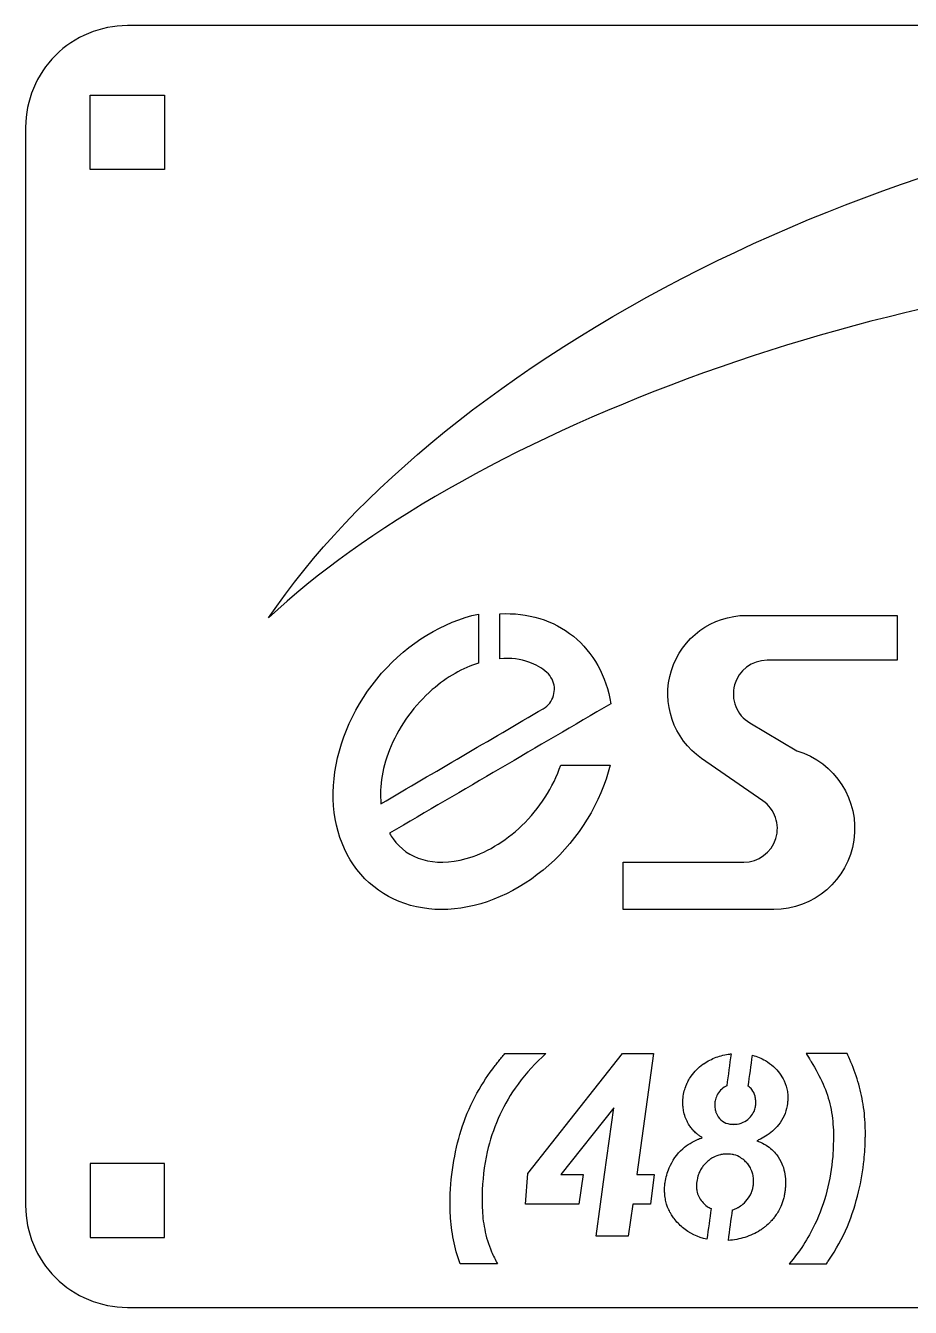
# Model space of a CAD drawing. Extents: x -122 to 123, y -63 to 63.
# Drawn here: x -122.3 to -35.3, y -62.8 to 63.2 of the extents above; entities that cross this region are included whole.
import ezdxf

# ---------------------------------------------------------------- set-up
doc = ezdxf.new("R2010")
doc.units = 0

msp = doc.modelspace()

# ---------------------------------------------------------------- linework, layer by layer
at = {"layer": '1'}
for points in [[(122.67, 53.17, 0.414214), (112.67, 63.17), (-112.33, 63.17, 0.414214), (-122.33, 53.17), (-122.33, -52.83, 0.414214), (-112.33, -62.83), (112.67, -62.83, 0.414214), (122.67, -52.83)], [(-36.65, 5.19), (-36.65, 0.78), (-49.44, 0.78, 0.761737), (-51.14, -5.37), (-46.52, -8.12, -0.865241), (-48.78, -23.72), (-63.6, -23.72), (-63.6, -19.07), (-51.73, -19.07, 0.735169), (-49.85, -13.04), (-55.87, -8.87, -0.735169), (-51.47, 5.19)]]:
    msp.add_lwpolyline(points, format="xyb", close=True, dxfattribs=at)
for points in [[(-108.68, 56.32), (-108.68, 49.02), (-115.98, 49.02), (-115.98, 56.32)], [(-60.53, -49.78), (-60.91, -52.69), (-62.64, -52.69), (-63.08, -55.83), (-66.24, -55.83), (-65.81, -52.69), (-65.41, -49.78), (-64.5, -43.22), (-69.7, -49.78), (-67.53, -49.78), (-67.93, -52.69), (-73.2, -52.69), (-72.97, -49.66), (-63.65, -37.88), (-60.6, -37.88), (-62.24, -49.78)], [(-108.68, -48.68), (-115.98, -48.68), (-115.98, -55.98), (-108.68, -55.98)]]:
    msp.add_lwpolyline(points, close=True, dxfattribs=at)
for points, knots in [([(41.15, 11.94), (48.97, 24.43), (49.23, 35.99), (41.87, 44.1), (41.87, 44.1), (34.51, 52.22), (20.1, 56.26), (1.78, 55.34), (1.78, 55.34), (-16.54, 54.42), (-37.34, 48.61), (-56.08, 39.19), (-56.08, 39.19), (-74.83, 29.76), (-90.06, 17.45), (-98.45, 4.94), (-98.45, 4.94), (-89.03, 13.77), (-74.44, 22.1), (-57.29, 28.44), (-57.29, 28.44), (-40.15, 34.78), (-21.54, 38.72), (-4.8, 39.56), (-4.8, 39.56), (11.95, 40.41), (25.76, 38.09), (34.17, 33.03), (34.17, 33.03), (42.58, 27.98), (45.05, 20.5), (41.15, 11.94)], [0, 0, 0, 0, 0.125, 0.125, 0.125, 0.125, 0.25, 0.25, 0.25, 0.25, 0.375, 0.375, 0.375, 0.375, 0.5, 0.5, 0.5, 0.5, 0.625, 0.625, 0.625, 0.625, 0.75, 0.75, 0.75, 0.75, 0.875, 0.875, 0.875, 0.875, 1, 1, 1, 1]), ([(-64.8, -3.5), (-65.24, -0.76), (-66.53, 1.56), (-68.48, 3.14), (-68.48, 3.14), (-70.43, 4.72), (-72.95, 5.49), (-75.71, 5.35), (-75.71, 5.35), (-75.71, 3.87), (-75.71, 2.4), (-75.71, 0.93), (-75.71, 0.93), (-74.62, 1.02), (-73.66, 0.89), (-72.85, 0.6), (-72.85, 0.6), (-72.17, 0.36), (-71.59, 0.02), (-71.09, -0.42), (-71.09, -0.42), (-70.88, -0.61), (-70.71, -0.83), (-70.58, -1.08), (-70.58, -1.08), (-70.46, -1.33), (-70.38, -1.6), (-70.35, -1.87), (-70.35, -1.87), (-70.33, -2.15), (-70.36, -2.43), (-70.43, -2.7), (-70.43, -2.7), (-70.51, -2.97), (-70.64, -3.22), (-70.81, -3.44), (-70.81, -3.44), (-70.98, -3.65), (-71.2, -3.84), (-71.44, -3.98), (-71.44, -3.98), (-76.76, -7.09), (-82.08, -10.21), (-87.4, -13.32), (-87.4, -13.32), (-87.56, -11.64), (-87.25, -9.62), (-86.4, -7.64), (-86.4, -7.64), (-85.53, -5.58), (-84.08, -3.6), (-82.35, -2.11), (-82.35, -2.11), (-80.93, -0.87), (-79.33, 0.03), (-77.81, 0.5), (-77.81, 0.5), (-77.81, 2.11), (-77.81, 3.71), (-77.81, 5.32), (-77.81, 5.32), (-81.29, 4.58), (-84.69, 2.5), (-87.33, -0.5), (-87.33, -0.5), (-89.96, -3.49), (-91.63, -7.2), (-92.01, -10.86), (-92.01, -10.86), (-92.39, -14.52), (-91.45, -17.88), (-89.38, -20.26), (-89.38, -20.26), (-87.3, -22.64), (-84.24, -23.87), (-80.82, -23.71), (-80.82, -23.71), (-77.39, -23.54), (-73.84, -21.99), (-70.89, -19.36), (-70.89, -19.36), (-67.93, -16.73), (-65.78, -13.22), (-64.86, -9.53), (-64.86, -9.53), (-66.48, -9.53), (-68.1, -9.53), (-69.72, -9.53), (-69.72, -9.53), (-70.45, -11.68), (-71.82, -13.82), (-73.54, -15.47), (-73.54, -15.47), (-75.21, -17.08), (-77.19, -18.22), (-79.02, -18.72), (-79.02, -18.72), (-80.63, -19.17), (-82.1, -19.15), (-83.27, -18.82), (-83.27, -18.82), (-84.53, -18.46), (-85.48, -17.78), (-86.21, -16.77), (-86.21, -16.77), (-86.33, -16.6), (-86.44, -16.42), (-86.55, -16.22), (-86.55, -16.22), (-79.3, -11.98), (-72.05, -7.74), (-64.8, -3.5)], [0, 0, 0, 0, 0.035714, 0.035714, 0.035714, 0.035714, 0.071429, 0.071429, 0.071429, 0.071429, 0.107143, 0.107143, 0.107143, 0.107143, 0.142857, 0.142857, 0.142857, 0.142857, 0.178571, 0.178571, 0.178571, 0.178571, 0.214286, 0.214286, 0.214286, 0.214286, 0.25, 0.25, 0.25, 0.25, 0.285714, 0.285714, 0.285714, 0.285714, 0.321429, 0.321429, 0.321429, 0.321429, 0.357143, 0.357143, 0.357143, 0.357143, 0.392857, 0.392857, 0.392857, 0.392857, 0.428571, 0.428571, 0.428571, 0.428571, 0.464286, 0.464286, 0.464286, 0.464286, 0.5, 0.5, 0.5, 0.5, 0.535714, 0.535714, 0.535714, 0.535714, 0.571429, 0.571429, 0.571429, 0.571429, 0.607143, 0.607143, 0.607143, 0.607143, 0.642857, 0.642857, 0.642857, 0.642857, 0.678571, 0.678571, 0.678571, 0.678571, 0.714286, 0.714286, 0.714286, 0.714286, 0.75, 0.75, 0.75, 0.75, 0.785714, 0.785714, 0.785714, 0.785714, 0.821429, 0.821429, 0.821429, 0.821429, 0.857143, 0.857143, 0.857143, 0.857143, 0.892857, 0.892857, 0.892857, 0.892857, 0.928571, 0.928571, 0.928571, 0.928571, 0.964286, 0.964286, 0.964286, 0.964286, 1, 1, 1, 1]), ([(-71.18, -37.88), (-72.52, -37.88), (-73.87, -37.88), (-75.22, -37.88), (-75.22, -37.88), (-75.32, -38.01), (-75.43, -38.14), (-75.54, -38.27), (-75.54, -38.27), (-75.59, -38.34), (-75.64, -38.4), (-75.7, -38.46), (-75.7, -38.46), (-75.75, -38.53), (-75.8, -38.6), (-75.85, -38.66), (-75.85, -38.66), (-75.91, -38.73), (-75.96, -38.79), (-76.01, -38.86), (-76.01, -38.86), (-76.06, -38.92), (-76.11, -38.99), (-76.16, -39.05), (-76.16, -39.05), (-76.82, -39.92), (-77.43, -40.82), (-77.96, -41.77), (-77.96, -41.77), (-79.11, -43.82), (-79.81, -46.09), (-80.23, -48.39), (-80.23, -48.39), (-80.44, -49.62), (-80.57, -50.88), (-80.59, -52.13), (-80.59, -52.13), (-80.6, -52.3), (-80.6, -52.46), (-80.6, -52.63), (-80.6, -52.63), (-80.6, -52.82), (-80.6, -53.01), (-80.59, -53.2), (-80.59, -53.2), (-80.59, -53.38), (-80.58, -53.57), (-80.57, -53.76), (-80.57, -53.76), (-80.53, -54.58), (-80.43, -55.39), (-80.27, -56.19), (-80.27, -56.19), (-80.12, -56.99), (-79.89, -57.77), (-79.62, -58.54), (-79.62, -58.54), (-78.4, -58.54), (-77.18, -58.54), (-75.95, -58.54), (-75.95, -58.54), (-76.16, -58.16), (-76.35, -57.76), (-76.52, -57.36), (-76.52, -57.36), (-76.83, -56.65), (-77.06, -55.9), (-77.2, -55.14), (-77.2, -55.14), (-77.34, -54.44), (-77.42, -53.74), (-77.44, -53.03), (-77.44, -53.03), (-77.45, -53.01), (-77.46, -52.69), (-77.46, -52.52), (-77.46, -52.52), (-77.46, -52.46), (-77.46, -52.39), (-77.46, -52.32), (-77.46, -52.32), (-77.46, -52.15), (-77.46, -51.98), (-77.45, -51.81), (-77.45, -51.81), (-77.43, -50.37), (-77.26, -48.94), (-76.94, -47.53), (-76.94, -47.53), (-76.44, -45.31), (-75.51, -43.17), (-74.21, -41.29), (-74.21, -41.29), (-73.43, -40.18), (-72.54, -39.15), (-71.55, -38.23), (-71.55, -38.23), (-71.43, -38.11), (-71.3, -38), (-71.18, -37.88)], [0, 0, 0, 0, 0.04, 0.04, 0.04, 0.04, 0.08, 0.08, 0.08, 0.08, 0.12, 0.12, 0.12, 0.12, 0.16, 0.16, 0.16, 0.16, 0.2, 0.2, 0.2, 0.2, 0.24, 0.24, 0.24, 0.24, 0.28, 0.28, 0.28, 0.28, 0.32, 0.32, 0.32, 0.32, 0.36, 0.36, 0.36, 0.36, 0.4, 0.4, 0.4, 0.4, 0.44, 0.44, 0.44, 0.44, 0.48, 0.48, 0.48, 0.48, 0.52, 0.52, 0.52, 0.52, 0.56, 0.56, 0.56, 0.56, 0.6, 0.6, 0.6, 0.6, 0.64, 0.64, 0.64, 0.64, 0.68, 0.68, 0.68, 0.68, 0.72, 0.72, 0.72, 0.72, 0.76, 0.76, 0.76, 0.76, 0.8, 0.8, 0.8, 0.8, 0.84, 0.84, 0.84, 0.84, 0.88, 0.88, 0.88, 0.88, 0.92, 0.92, 0.92, 0.92, 0.96, 0.96, 0.96, 0.96, 1, 1, 1, 1]), ([(-47.4, -42.25), (-47.4, -42.13), (-47.4, -42.01), (-47.41, -41.89), (-47.41, -41.89), (-47.42, -41.79), (-47.43, -41.7), (-47.44, -41.61), (-47.44, -41.61), (-47.5, -41.25), (-47.61, -40.89), (-47.76, -40.56), (-47.76, -40.56), (-48.01, -40.03), (-48.37, -39.57), (-48.8, -39.17), (-48.8, -39.17), (-49.04, -38.94), (-49.31, -38.74), (-49.6, -38.57), (-49.6, -38.57), (-50, -38.34), (-50.43, -38.17), (-50.87, -38.05), (-50.87, -38.05), (-51.01, -39.07), (-51.15, -40.08), (-51.29, -41.09), (-51.29, -41.09), (-51.15, -41.19), (-51.03, -41.3), (-50.93, -41.42), (-50.93, -41.42), (-50.78, -41.61), (-50.67, -41.83), (-50.61, -42.07), (-50.61, -42.07), (-50.58, -42.21), (-50.56, -42.35), (-50.55, -42.49), (-50.55, -42.49), (-50.55, -42.5), (-50.54, -42.59), (-50.54, -42.64), (-50.54, -42.64), (-50.54, -42.66), (-50.54, -42.67), (-50.54, -42.69), (-50.54, -42.69), (-50.54, -42.73), (-50.54, -42.77), (-50.54, -42.8), (-50.54, -42.8), (-50.54, -42.82), (-50.54, -42.84), (-50.55, -42.85), (-50.55, -42.85), (-50.55, -42.87), (-50.55, -42.89), (-50.55, -42.91), (-50.55, -42.91), (-50.55, -42.93), (-50.55, -42.94), (-50.55, -42.96), (-50.55, -42.96), (-50.56, -42.98), (-50.56, -43), (-50.56, -43.01), (-50.56, -43.01), (-50.58, -43.16), (-50.61, -43.31), (-50.67, -43.45), (-50.67, -43.45), (-50.67, -43.46), (-50.7, -43.54), (-50.72, -43.58), (-50.72, -43.58), (-50.81, -43.77), (-50.93, -43.95), (-51.07, -44.11), (-51.07, -44.11), (-51.23, -44.28), (-51.41, -44.43), (-51.61, -44.55), (-51.61, -44.55), (-51.84, -44.68), (-52.1, -44.78), (-52.36, -44.81), (-52.36, -44.81), (-52.45, -44.82), (-52.54, -44.83), (-52.63, -44.83), (-52.63, -44.83), (-52.66, -44.84), (-52.7, -44.84), (-52.74, -44.84), (-52.74, -44.84), (-52.77, -44.84), (-52.8, -44.84), (-52.83, -44.83), (-52.83, -44.83), (-52.92, -44.83), (-53.01, -44.82), (-53.1, -44.81), (-53.1, -44.81), (-53.17, -44.8), (-53.23, -44.79), (-53.29, -44.77), (-53.29, -44.77), (-53.54, -44.71), (-53.78, -44.57), (-53.97, -44.4), (-53.97, -44.4), (-54.18, -44.22), (-54.34, -43.98), (-54.44, -43.72), (-54.44, -43.72), (-54.45, -43.7), (-54.45, -43.69), (-54.46, -43.68), (-54.46, -43.68), (-54.5, -43.56), (-54.53, -43.44), (-54.55, -43.32), (-54.55, -43.32), (-54.56, -43.22), (-54.57, -43.13), (-54.57, -43.04), (-54.57, -43.04), (-54.57, -43.01), (-54.57, -42.98), (-54.58, -42.95), (-54.58, -42.95), (-54.58, -42.92), (-54.57, -42.9), (-54.57, -42.87), (-54.57, -42.87), (-54.57, -42.71), (-54.55, -42.55), (-54.51, -42.4), (-54.51, -42.4), (-54.46, -42.22), (-54.39, -42.05), (-54.3, -41.89), (-54.3, -41.89), (-54.19, -41.7), (-54.04, -41.53), (-53.88, -41.38), (-53.88, -41.38), (-53.74, -41.24), (-53.58, -41.13), (-53.4, -41.04), (-53.4, -41.04), (-53.26, -40), (-53.12, -38.96), (-52.97, -37.92), (-52.97, -37.92), (-53.01, -37.92), (-53.05, -37.92), (-53.09, -37.93), (-53.09, -37.93), (-53.55, -37.98), (-54, -38.09), (-54.43, -38.25), (-54.43, -38.25), (-54.87, -38.41), (-55.28, -38.62), (-55.66, -38.88), (-55.66, -38.88), (-55.68, -38.89), (-55.7, -38.9), (-55.71, -38.91), (-55.71, -38.91), (-55.73, -38.92), (-55.74, -38.93), (-55.76, -38.94), (-55.76, -38.94), (-55.98, -39.1), (-56.18, -39.28), (-56.37, -39.47), (-56.37, -39.47), (-56.56, -39.66), (-56.74, -39.87), (-56.89, -40.09), (-56.89, -40.09), (-57, -40.25), (-57.1, -40.41), (-57.19, -40.58), (-57.19, -40.58), (-57.23, -40.67), (-57.31, -40.83), (-57.31, -40.84), (-57.31, -40.84), (-57.32, -40.86), (-57.33, -40.88), (-57.34, -40.9), (-57.34, -40.9), (-57.34, -40.91), (-57.35, -40.93), (-57.36, -40.95), (-57.36, -40.95), (-57.37, -40.97), (-57.37, -40.98), (-57.38, -41), (-57.38, -41), (-57.45, -41.18), (-57.52, -41.36), (-57.57, -41.55), (-57.57, -41.55), (-57.63, -41.77), (-57.67, -42), (-57.69, -42.23), (-57.69, -42.23), (-57.7, -42.34), (-57.71, -42.46), (-57.71, -42.57), (-57.71, -42.57), (-57.71, -42.61), (-57.72, -42.65), (-57.72, -42.69), (-57.72, -42.69), (-57.71, -42.77), (-57.71, -42.84), (-57.71, -42.92), (-57.71, -42.92), (-57.7, -42.98), (-57.7, -43.04), (-57.7, -43.11), (-57.7, -43.11), (-57.68, -43.28), (-57.65, -43.46), (-57.61, -43.63), (-57.61, -43.63), (-57.56, -43.85), (-57.5, -44.07), (-57.41, -44.28), (-57.41, -44.28), (-57.35, -44.44), (-57.27, -44.6), (-57.18, -44.75), (-57.18, -44.75), (-57.18, -44.76), (-57.12, -44.86), (-57.09, -44.91), (-57.09, -44.91), (-57.07, -44.94), (-57.06, -44.96), (-57.05, -44.98), (-57.05, -44.98), (-57.01, -45.04), (-56.97, -45.1), (-56.93, -45.15), (-56.93, -45.15), (-56.91, -45.18), (-56.89, -45.2), (-56.88, -45.22), (-56.88, -45.22), (-56.78, -45.35), (-56.66, -45.48), (-56.54, -45.59), (-56.54, -45.59), (-56.49, -45.64), (-56.43, -45.69), (-56.38, -45.74), (-56.38, -45.74), (-56.31, -45.79), (-56.24, -45.85), (-56.17, -45.9), (-56.17, -45.9), (-56.08, -45.97), (-56, -46.03), (-55.91, -46.08), (-55.91, -46.08), (-55.88, -46.1), (-55.85, -46.12), (-55.82, -46.14), (-55.82, -46.14), (-55.88, -46.17), (-55.95, -46.2), (-56.01, -46.22), (-56.01, -46.22), (-56.05, -46.24), (-56.08, -46.25), (-56.11, -46.26), (-56.11, -46.26), (-56.14, -46.28), (-56.18, -46.29), (-56.21, -46.3), (-56.21, -46.3), (-56.76, -46.54), (-57.28, -46.84), (-57.73, -47.24), (-57.73, -47.24), (-58.31, -47.76), (-58.75, -48.42), (-59.05, -49.13), (-59.05, -49.13), (-59.25, -49.58), (-59.39, -50.06), (-59.46, -50.55), (-59.46, -50.55), (-59.47, -50.62), (-59.48, -50.69), (-59.49, -50.76), (-59.49, -50.76), (-59.5, -50.93), (-59.51, -51.11), (-59.51, -51.28), (-59.51, -51.28), (-59.51, -51.43), (-59.5, -51.57), (-59.49, -51.72), (-59.49, -51.72), (-59.49, -51.82), (-59.47, -51.93), (-59.46, -52.04), (-59.46, -52.04), (-59.43, -52.22), (-59.39, -52.39), (-59.34, -52.57), (-59.34, -52.57), (-59.31, -52.71), (-59.26, -52.84), (-59.21, -52.98), (-59.21, -52.98), (-59.14, -53.15), (-59.07, -53.31), (-58.98, -53.47), (-58.98, -53.47), (-58.93, -53.57), (-58.88, -53.66), (-58.82, -53.75), (-58.82, -53.75), (-58.74, -53.87), (-58.66, -53.99), (-58.57, -54.11), (-58.57, -54.11), (-58.34, -54.43), (-58.06, -54.71), (-57.75, -54.97), (-57.75, -54.97), (-57.07, -55.56), (-56.23, -55.96), (-55.35, -56.14), (-55.35, -56.14), (-55.21, -55.14), (-55.07, -54.13), (-54.93, -53.12), (-54.93, -53.12), (-55.07, -53.06), (-55.19, -52.99), (-55.31, -52.91), (-55.31, -52.91), (-55.51, -52.78), (-55.68, -52.62), (-55.83, -52.44), (-55.83, -52.44), (-55.96, -52.28), (-56.07, -52.11), (-56.16, -51.92), (-56.16, -51.92), (-56.24, -51.75), (-56.29, -51.57), (-56.33, -51.38), (-56.33, -51.38), (-56.36, -51.25), (-56.37, -51.12), (-56.37, -50.99), (-56.37, -50.99), (-56.37, -50.96), (-56.37, -50.93), (-56.37, -50.9), (-56.37, -50.9), (-56.37, -50.8), (-56.37, -50.7), (-56.36, -50.6), (-56.36, -50.6), (-56.36, -50.55), (-56.35, -50.5), (-56.34, -50.45), (-56.34, -50.45), (-56.33, -50.35), (-56.31, -50.25), (-56.29, -50.15), (-56.29, -50.15), (-56.27, -50.05), (-56.24, -49.95), (-56.21, -49.85), (-56.21, -49.85), (-56.18, -49.75), (-56.14, -49.66), (-56.1, -49.57), (-56.1, -49.57), (-56.05, -49.45), (-55.99, -49.34), (-55.93, -49.23), (-55.93, -49.23), (-55.89, -49.16), (-55.84, -49.1), (-55.8, -49.04), (-55.8, -49.04), (-55.73, -48.93), (-55.65, -48.83), (-55.56, -48.74), (-55.56, -48.74), (-55.44, -48.61), (-55.31, -48.49), (-55.17, -48.38), (-55.17, -48.38), (-55.08, -48.31), (-54.98, -48.24), (-54.88, -48.18), (-54.88, -48.18), (-54.88, -48.18), (-54.78, -48.12), (-54.72, -48.09), (-54.72, -48.09), (-54.49, -47.97), (-54.25, -47.88), (-54, -47.83), (-54, -47.83), (-53.98, -47.82), (-53.95, -47.82), (-53.93, -47.81), (-53.93, -47.81), (-53.8, -47.79), (-53.68, -47.77), (-53.55, -47.76), (-53.55, -47.76), (-53.47, -47.76), (-53.4, -47.76), (-53.32, -47.76), (-53.32, -47.76), (-53.3, -47.76), (-53.28, -47.76), (-53.26, -47.76), (-53.26, -47.76), (-53.24, -47.76), (-53.21, -47.76), (-53.19, -47.76), (-53.19, -47.76), (-53.09, -47.76), (-52.98, -47.77), (-52.87, -47.79), (-52.87, -47.79), (-52.81, -47.81), (-52.75, -47.82), (-52.69, -47.84), (-52.69, -47.84), (-52.46, -47.89), (-52.24, -47.99), (-52.04, -48.11), (-52.04, -48.11), (-51.97, -48.16), (-51.9, -48.21), (-51.83, -48.26), (-51.83, -48.26), (-51.76, -48.31), (-51.69, -48.36), (-51.63, -48.42), (-51.63, -48.42), (-51.57, -48.48), (-51.51, -48.54), (-51.45, -48.6), (-51.45, -48.6), (-51.44, -48.62), (-51.42, -48.64), (-51.41, -48.65), (-51.41, -48.65), (-51.31, -48.76), (-51.22, -48.88), (-51.14, -49.01), (-51.14, -49.01), (-51.1, -49.09), (-51.06, -49.16), (-51.02, -49.24), (-51.02, -49.24), (-50.97, -49.33), (-50.93, -49.43), (-50.9, -49.54), (-50.9, -49.54), (-50.85, -49.68), (-50.82, -49.82), (-50.79, -49.97), (-50.79, -49.97), (-50.78, -50.06), (-50.77, -50.14), (-50.77, -50.23), (-50.77, -50.23), (-50.76, -50.29), (-50.76, -50.36), (-50.76, -50.42), (-50.76, -50.42), (-50.76, -50.46), (-50.76, -50.5), (-50.77, -50.54), (-50.77, -50.54), (-50.77, -50.65), (-50.78, -50.77), (-50.79, -50.89), (-50.79, -50.89), (-50.8, -50.95), (-50.81, -51), (-50.82, -51.06), (-50.82, -51.06), (-50.85, -51.19), (-50.89, -51.32), (-50.94, -51.45), (-50.94, -51.45), (-50.96, -51.53), (-50.99, -51.6), (-51.02, -51.67), (-51.02, -51.67), (-51.09, -51.81), (-51.17, -51.95), (-51.26, -52.08), (-51.26, -52.08), (-51.41, -52.3), (-51.6, -52.5), (-51.81, -52.68), (-51.81, -52.68), (-51.96, -52.81), (-52.12, -52.92), (-52.29, -53.01), (-52.29, -53.01), (-52.3, -53.02), (-52.31, -53.02), (-52.31, -53.03), (-52.31, -53.03), (-52.32, -53.03), (-52.33, -53.03), (-52.34, -53.04), (-52.34, -53.04), (-52.5, -53.12), (-52.66, -53.19), (-52.83, -53.24), (-52.83, -53.24), (-52.97, -54.24), (-53.1, -55.25), (-53.24, -56.26), (-53.24, -56.26), (-52.69, -56.21), (-52.14, -56.12), (-51.61, -55.95), (-51.61, -55.95), (-51.08, -55.78), (-50.58, -55.55), (-50.11, -55.25), (-50.11, -55.25), (-49.99, -55.18), (-49.88, -55.1), (-49.77, -55.02), (-49.77, -55.02), (-49.73, -54.99), (-49.7, -54.96), (-49.66, -54.93), (-49.66, -54.93), (-49.62, -54.9), (-49.59, -54.87), (-49.55, -54.85), (-49.55, -54.85), (-49.41, -54.73), (-49.27, -54.6), (-49.14, -54.47), (-49.14, -54.47), (-49.11, -54.44), (-49.08, -54.4), (-49.05, -54.37), (-49.05, -54.37), (-48.94, -54.25), (-48.83, -54.13), (-48.73, -54), (-48.73, -54), (-48.73, -53.99), (-48.6, -53.82), (-48.53, -53.72), (-48.53, -53.72), (-48.43, -53.57), (-48.34, -53.41), (-48.25, -53.24), (-48.25, -53.24), (-48.23, -53.2), (-48.21, -53.16), (-48.19, -53.12), (-48.19, -53.12), (-48.06, -52.87), (-47.96, -52.62), (-47.88, -52.35), (-47.88, -52.35), (-47.84, -52.22), (-47.8, -52.09), (-47.77, -51.95), (-47.77, -51.95), (-47.74, -51.82), (-47.71, -51.68), (-47.69, -51.54), (-47.69, -51.54), (-47.67, -51.41), (-47.66, -51.27), (-47.64, -51.13), (-47.64, -51.13), (-47.64, -51.06), (-47.63, -50.99), (-47.63, -50.92), (-47.63, -50.92), (-47.63, -50.91), (-47.62, -50.69), (-47.62, -50.58), (-47.62, -50.58), (-47.62, -50.55), (-47.62, -50.52), (-47.62, -50.49), (-47.62, -50.49), (-47.62, -50.47), (-47.62, -50.44), (-47.62, -50.41), (-47.62, -50.41), (-47.63, -50.11), (-47.67, -49.8), (-47.73, -49.5), (-47.73, -49.5), (-47.79, -49.23), (-47.87, -48.96), (-47.98, -48.71), (-47.98, -48.71), (-48.11, -48.4), (-48.29, -48.11), (-48.49, -47.85), (-48.49, -47.85), (-48.78, -47.47), (-49.14, -47.15), (-49.53, -46.9), (-49.53, -46.9), (-49.77, -46.74), (-50.02, -46.62), (-50.28, -46.52), (-50.28, -46.52), (-50.33, -46.49), (-50.38, -46.47), (-50.43, -46.45), (-50.43, -46.45), (-50.38, -46.43), (-50.33, -46.4), (-50.27, -46.38), (-50.27, -46.38), (-50.04, -46.27), (-49.81, -46.15), (-49.59, -46.01), (-49.59, -46.01), (-49.11, -45.71), (-48.66, -45.34), (-48.31, -44.89), (-48.31, -44.89), (-47.88, -44.34), (-47.58, -43.7), (-47.46, -43.02), (-47.46, -43.02), (-47.45, -42.98), (-47.45, -42.94), (-47.44, -42.9), (-47.44, -42.9), (-47.44, -42.88), (-47.44, -42.87), (-47.44, -42.85), (-47.44, -42.85), (-47.42, -42.71), (-47.41, -42.57), (-47.4, -42.42), (-47.4, -42.42), (-47.4, -42.37), (-47.4, -42.31), (-47.4, -42.25)], [0, 0, 0, 0, 0.005952, 0.005952, 0.005952, 0.005952, 0.011905, 0.011905, 0.011905, 0.011905, 0.017857, 0.017857, 0.017857, 0.017857, 0.02381, 0.02381, 0.02381, 0.02381, 0.029762, 0.029762, 0.029762, 0.029762, 0.035714, 0.035714, 0.035714, 0.035714, 0.041667, 0.041667, 0.041667, 0.041667, 0.047619, 0.047619, 0.047619, 0.047619, 0.053571, 0.053571, 0.053571, 0.053571, 0.059524, 0.059524, 0.059524, 0.059524, 0.065476, 0.065476, 0.065476, 0.065476, 0.071429, 0.071429, 0.071429, 0.071429, 0.077381, 0.077381, 0.077381, 0.077381, 0.083333, 0.083333, 0.083333, 0.083333, 0.089286, 0.089286, 0.089286, 0.089286, 0.095238, 0.095238, 0.095238, 0.095238, 0.10119, 0.10119, 0.10119, 0.10119, 0.107143, 0.107143, 0.107143, 0.107143, 0.113095, 0.113095, 0.113095, 0.113095, 0.119048, 0.119048, 0.119048, 0.119048, 0.125, 0.125, 0.125, 0.125, 0.130952, 0.130952, 0.130952, 0.130952, 0.136905, 0.136905, 0.136905, 0.136905, 0.142857, 0.142857, 0.142857, 0.142857, 0.14881, 0.14881, 0.14881, 0.14881, 0.154762, 0.154762, 0.154762, 0.154762, 0.160714, 0.160714, 0.160714, 0.160714, 0.166667, 0.166667, 0.166667, 0.166667, 0.172619, 0.172619, 0.172619, 0.172619, 0.178571, 0.178571, 0.178571, 0.178571, 0.184524, 0.184524, 0.184524, 0.184524, 0.190476, 0.190476, 0.190476, 0.190476, 0.196429, 0.196429, 0.196429, 0.196429, 0.202381, 0.202381, 0.202381, 0.202381, 0.208333, 0.208333, 0.208333, 0.208333, 0.214286, 0.214286, 0.214286, 0.214286, 0.220238, 0.220238, 0.220238, 0.220238, 0.22619, 0.22619, 0.22619, 0.22619, 0.232143, 0.232143, 0.232143, 0.232143, 0.238095, 0.238095, 0.238095, 0.238095, 0.244048, 0.244048, 0.244048, 0.244048, 0.25, 0.25, 0.25, 0.25, 0.255952, 0.255952, 0.255952, 0.255952, 0.261905, 0.261905, 0.261905, 0.261905, 0.267857, 0.267857, 0.267857, 0.267857, 0.27381, 0.27381, 0.27381, 0.27381, 0.279762, 0.279762, 0.279762, 0.279762, 0.285714, 0.285714, 0.285714, 0.285714, 0.291667, 0.291667, 0.291667, 0.291667, 0.297619, 0.297619, 0.297619, 0.297619, 0.303571, 0.303571, 0.303571, 0.303571, 0.309524, 0.309524, 0.309524, 0.309524, 0.315476, 0.315476, 0.315476, 0.315476, 0.321429, 0.321429, 0.321429, 0.321429, 0.327381, 0.327381, 0.327381, 0.327381, 0.333333, 0.333333, 0.333333, 0.333333, 0.339286, 0.339286, 0.339286, 0.339286, 0.345238, 0.345238, 0.345238, 0.345238, 0.35119, 0.35119, 0.35119, 0.35119, 0.357143, 0.357143, 0.357143, 0.357143, 0.363095, 0.363095, 0.363095, 0.363095, 0.369048, 0.369048, 0.369048, 0.369048, 0.375, 0.375, 0.375, 0.375, 0.380952, 0.380952, 0.380952, 0.380952, 0.386905, 0.386905, 0.386905, 0.386905, 0.392857, 0.392857, 0.392857, 0.392857, 0.39881, 0.39881, 0.39881, 0.39881, 0.404762, 0.404762, 0.404762, 0.404762, 0.410714, 0.410714, 0.410714, 0.410714, 0.416667, 0.416667, 0.416667, 0.416667, 0.422619, 0.422619, 0.422619, 0.422619, 0.428571, 0.428571, 0.428571, 0.428571, 0.434524, 0.434524, 0.434524, 0.434524, 0.440476, 0.440476, 0.440476, 0.440476, 0.446429, 0.446429, 0.446429, 0.446429, 0.452381, 0.452381, 0.452381, 0.452381, 0.458333, 0.458333, 0.458333, 0.458333, 0.464286, 0.464286, 0.464286, 0.464286, 0.470238, 0.470238, 0.470238, 0.470238, 0.47619, 0.47619, 0.47619, 0.47619, 0.482143, 0.482143, 0.482143, 0.482143, 0.488095, 0.488095, 0.488095, 0.488095, 0.494048, 0.494048, 0.494048, 0.494048, 0.5, 0.5, 0.5, 0.5, 0.505952, 0.505952, 0.505952, 0.505952, 0.511905, 0.511905, 0.511905, 0.511905, 0.517857, 0.517857, 0.517857, 0.517857, 0.52381, 0.52381, 0.52381, 0.52381, 0.529762, 0.529762, 0.529762, 0.529762, 0.535714, 0.535714, 0.535714, 0.535714, 0.541667, 0.541667, 0.541667, 0.541667, 0.547619, 0.547619, 0.547619, 0.547619, 0.553571, 0.553571, 0.553571, 0.553571, 0.559524, 0.559524, 0.559524, 0.559524, 0.565476, 0.565476, 0.565476, 0.565476, 0.571429, 0.571429, 0.571429, 0.571429, 0.577381, 0.577381, 0.577381, 0.577381, 0.583333, 0.583333, 0.583333, 0.583333, 0.589286, 0.589286, 0.589286, 0.589286, 0.595238, 0.595238, 0.595238, 0.595238, 0.60119, 0.60119, 0.60119, 0.60119, 0.607143, 0.607143, 0.607143, 0.607143, 0.613095, 0.613095, 0.613095, 0.613095, 0.619048, 0.619048, 0.619048, 0.619048, 0.625, 0.625, 0.625, 0.625, 0.630952, 0.630952, 0.630952, 0.630952, 0.636905, 0.636905, 0.636905, 0.636905, 0.642857, 0.642857, 0.642857, 0.642857, 0.64881, 0.64881, 0.64881, 0.64881, 0.654762, 0.654762, 0.654762, 0.654762, 0.660714, 0.660714, 0.660714, 0.660714, 0.666667, 0.666667, 0.666667, 0.666667, 0.672619, 0.672619, 0.672619, 0.672619, 0.678571, 0.678571, 0.678571, 0.678571, 0.684524, 0.684524, 0.684524, 0.684524, 0.690476, 0.690476, 0.690476, 0.690476, 0.696429, 0.696429, 0.696429, 0.696429, 0.702381, 0.702381, 0.702381, 0.702381, 0.708333, 0.708333, 0.708333, 0.708333, 0.714286, 0.714286, 0.714286, 0.714286, 0.720238, 0.720238, 0.720238, 0.720238, 0.72619, 0.72619, 0.72619, 0.72619, 0.732143, 0.732143, 0.732143, 0.732143, 0.738095, 0.738095, 0.738095, 0.738095, 0.744048, 0.744048, 0.744048, 0.744048, 0.75, 0.75, 0.75, 0.75, 0.755952, 0.755952, 0.755952, 0.755952, 0.761905, 0.761905, 0.761905, 0.761905, 0.767857, 0.767857, 0.767857, 0.767857, 0.77381, 0.77381, 0.77381, 0.77381, 0.779762, 0.779762, 0.779762, 0.779762, 0.785714, 0.785714, 0.785714, 0.785714, 0.791667, 0.791667, 0.791667, 0.791667, 0.797619, 0.797619, 0.797619, 0.797619, 0.803571, 0.803571, 0.803571, 0.803571, 0.809524, 0.809524, 0.809524, 0.809524, 0.815476, 0.815476, 0.815476, 0.815476, 0.821429, 0.821429, 0.821429, 0.821429, 0.827381, 0.827381, 0.827381, 0.827381, 0.833333, 0.833333, 0.833333, 0.833333, 0.839286, 0.839286, 0.839286, 0.839286, 0.845238, 0.845238, 0.845238, 0.845238, 0.85119, 0.85119, 0.85119, 0.85119, 0.857143, 0.857143, 0.857143, 0.857143, 0.863095, 0.863095, 0.863095, 0.863095, 0.869048, 0.869048, 0.869048, 0.869048, 0.875, 0.875, 0.875, 0.875, 0.880952, 0.880952, 0.880952, 0.880952, 0.886905, 0.886905, 0.886905, 0.886905, 0.892857, 0.892857, 0.892857, 0.892857, 0.89881, 0.89881, 0.89881, 0.89881, 0.904762, 0.904762, 0.904762, 0.904762, 0.910714, 0.910714, 0.910714, 0.910714, 0.916667, 0.916667, 0.916667, 0.916667, 0.922619, 0.922619, 0.922619, 0.922619, 0.928571, 0.928571, 0.928571, 0.928571, 0.934524, 0.934524, 0.934524, 0.934524, 0.940476, 0.940476, 0.940476, 0.940476, 0.946429, 0.946429, 0.946429, 0.946429, 0.952381, 0.952381, 0.952381, 0.952381, 0.958333, 0.958333, 0.958333, 0.958333, 0.964286, 0.964286, 0.964286, 0.964286, 0.970238, 0.970238, 0.970238, 0.970238, 0.97619, 0.97619, 0.97619, 0.97619, 0.982143, 0.982143, 0.982143, 0.982143, 0.988095, 0.988095, 0.988095, 0.988095, 0.994048, 0.994048, 0.994048, 0.994048, 1, 1, 1, 1]), ([(-39.77, -45.81), (-39.77, -45.95), (-39.77, -46.09), (-39.78, -46.23), (-39.78, -46.23), (-39.79, -46.93), (-39.83, -47.64), (-39.9, -48.34), (-39.9, -48.34), (-40.01, -49.39), (-40.19, -50.43), (-40.44, -51.46), (-40.44, -51.46), (-40.71, -52.62), (-41.08, -53.76), (-41.54, -54.87), (-41.54, -54.87), (-42.03, -56.04), (-42.65, -57.15), (-43.36, -58.2), (-43.36, -58.2), (-43.4, -58.25), (-43.44, -58.31), (-43.48, -58.37), (-43.48, -58.37), (-43.52, -58.43), (-43.56, -58.49), (-43.6, -58.54), (-43.6, -58.54), (-44.82, -58.54), (-46.03, -58.54), (-47.25, -58.54), (-47.25, -58.54), (-46.25, -57.37), (-45.4, -56.07), (-44.74, -54.67), (-44.74, -54.67), (-43.74, -52.59), (-43.17, -50.3), (-42.98, -48), (-42.98, -48), (-42.94, -47.51), (-42.92, -47.02), (-42.92, -46.53), (-42.92, -46.53), (-42.91, -46.39), (-42.91, -46.25), (-42.91, -46.11), (-42.91, -46.11), (-42.91, -45.88), (-42.92, -45.44), (-42.92, -45.42), (-42.92, -45.42), (-42.95, -44.64), (-43.04, -43.86), (-43.2, -43.1), (-43.2, -43.1), (-43.37, -42.34), (-43.61, -41.6), (-43.93, -40.88), (-43.93, -40.88), (-44.27, -40.13), (-44.66, -39.4), (-45.09, -38.7), (-45.09, -38.7), (-45.11, -38.66), (-45.14, -38.62), (-45.16, -38.58), (-45.16, -38.58), (-45.18, -38.54), (-45.21, -38.5), (-45.23, -38.46), (-45.23, -38.46), (-45.24, -38.44), (-45.48, -38.08), (-45.6, -37.88), (-45.6, -37.88), (-44.26, -37.88), (-42.91, -37.88), (-41.56, -37.88), (-41.56, -37.88), (-41.48, -38.08), (-41.31, -38.45), (-41.3, -38.47), (-41.3, -38.47), (-41, -39.17), (-40.73, -39.9), (-40.5, -40.63), (-40.5, -40.63), (-40.28, -41.36), (-40.11, -42.11), (-39.99, -42.87), (-39.99, -42.87), (-39.86, -43.67), (-39.79, -44.48), (-39.78, -45.29), (-39.78, -45.29), (-39.77, -45.38), (-39.77, -45.47), (-39.77, -45.55), (-39.77, -45.55), (-39.77, -45.64), (-39.77, -45.72), (-39.77, -45.81)], [0, 0, 0, 0, 0.038462, 0.038462, 0.038462, 0.038462, 0.076923, 0.076923, 0.076923, 0.076923, 0.115385, 0.115385, 0.115385, 0.115385, 0.153846, 0.153846, 0.153846, 0.153846, 0.192308, 0.192308, 0.192308, 0.192308, 0.230769, 0.230769, 0.230769, 0.230769, 0.269231, 0.269231, 0.269231, 0.269231, 0.307692, 0.307692, 0.307692, 0.307692, 0.346154, 0.346154, 0.346154, 0.346154, 0.384615, 0.384615, 0.384615, 0.384615, 0.423077, 0.423077, 0.423077, 0.423077, 0.461538, 0.461538, 0.461538, 0.461538, 0.5, 0.5, 0.5, 0.5, 0.538462, 0.538462, 0.538462, 0.538462, 0.576923, 0.576923, 0.576923, 0.576923, 0.615385, 0.615385, 0.615385, 0.615385, 0.653846, 0.653846, 0.653846, 0.653846, 0.692308, 0.692308, 0.692308, 0.692308, 0.730769, 0.730769, 0.730769, 0.730769, 0.769231, 0.769231, 0.769231, 0.769231, 0.807692, 0.807692, 0.807692, 0.807692, 0.846154, 0.846154, 0.846154, 0.846154, 0.884615, 0.884615, 0.884615, 0.884615, 0.923077, 0.923077, 0.923077, 0.923077, 0.961538, 0.961538, 0.961538, 0.961538, 1, 1, 1, 1])]:
    msp.add_open_spline(points, degree=3, knots=knots, dxfattribs=at)

doc.saveas('drawing.dxf')
